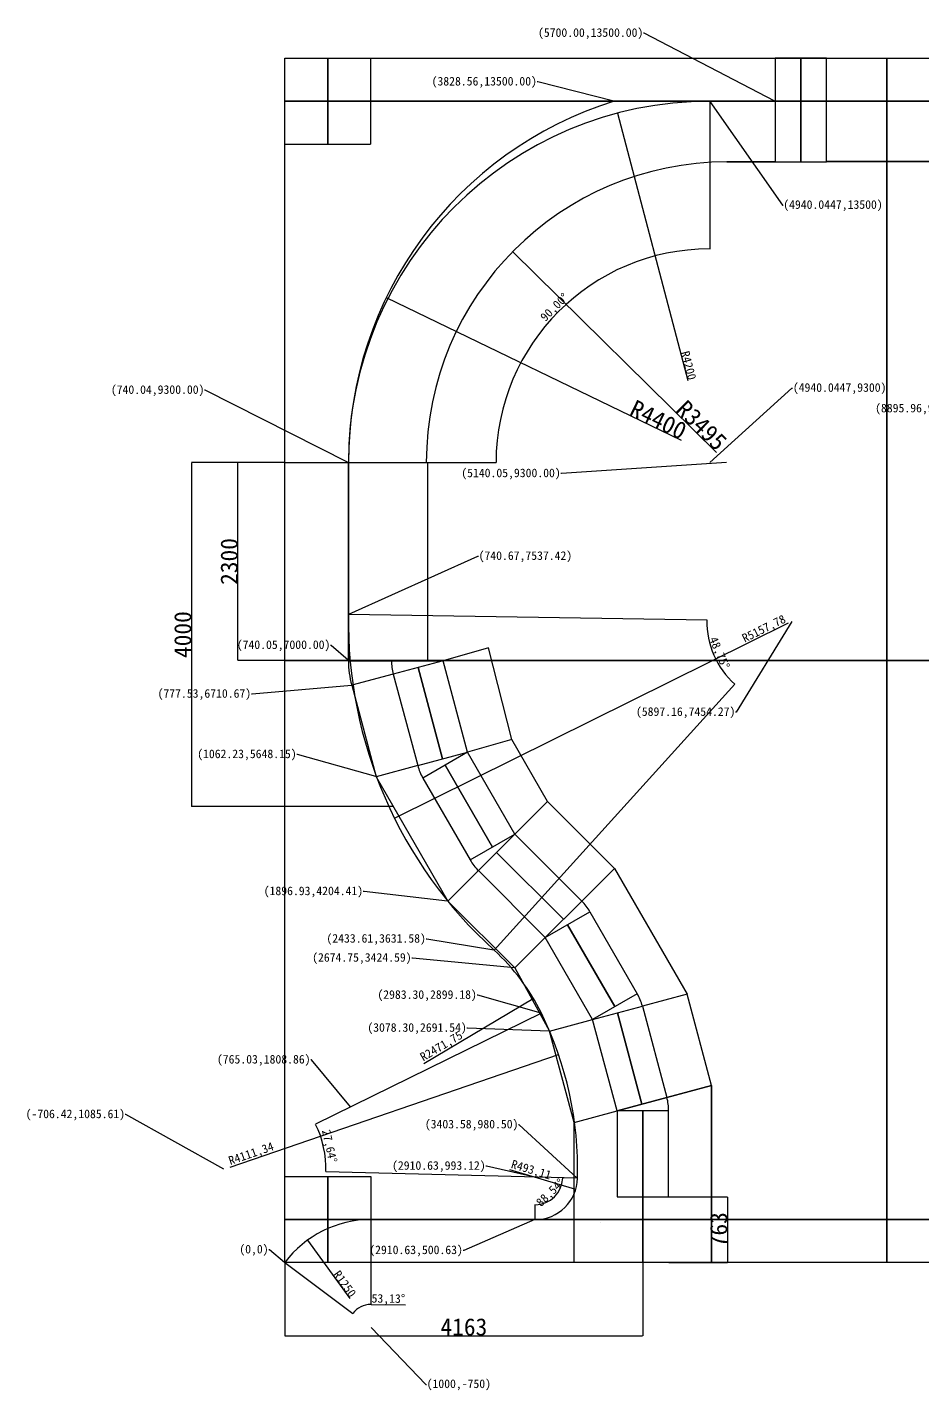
# Model space of a CAD drawing. Header units: millimetres. Extents: x -2994 to 17657, y -1490 to 14360.
# Drawn here: x -2994 to 7417, y -1490 to 14360 of the extents above; entities that cross this region are included whole.
import ezdxf
from ezdxf import colors
from ezdxf.entities.mleader import LeaderData, LeaderLine
from ezdxf.math import Vec2, Vec3

# ---------------------------------------------------------------- set-up
doc = ezdxf.new("R2010")
doc.units = ezdxf.units.MM
doc.linetypes.add('ACAD_ISO08W100', pattern=[36, 24, -3, 6, -3])
doc.styles.get("Standard").update_dxf_attribs({"font": ''})
doc.styles.get('Standard').set_extended_font_data('SimSun')
doc.dimstyles.new('ISO-25', dxfattribs={"dimtxt": 2.5, "dimasz": 2.5, "dimexe": 1.25, "dimexo": 0.625, "dimtad": 1, "dimtxsty": 'Standard', "dimcen": 2.5, "dimazin": 0, "dimtfac": 1, "dimtmove": 0, "dimatfit": 3, "dimfxl": 1, "dimarcsym": 0})

# ---------------------------------------------------------------- blocks, each defined once
blk = doc.blocks.new('*D1')
at = {"color": 0, "lineweight": -2, "transparency": 16777216}
for p, q in [((0, -1), (0, -851)), ((4163, -1), (4163, -851)), ((2, -850), (4160, -850))]:
    blk.add_line(p, q, dxfattribs=at)
at = {"color": 0, "transparency": 16777216}
for points in [[(2, -849), (2, -850), (0, -850)], [(4160, -849), (4160, -850), (4163, -850)]]:
    blk.add_solid(points, dxfattribs=at)
at = {"layer": 'Defpoints', "color": 0, "transparency": 16777216}
for p in [(0, 0), (4163, 0), (4163, -850)]:
    blk.add_point(p, dxfattribs=at)
at = {"color": 0, "transparency": 16777216, "insert": (2082, -749), "char_height": 2.5, "attachment_point": 5}
blk.add_mtext('{\\H80x;4163}', dxfattribs=at)
blk = doc.blocks.new('*D2')
at = {"color": 0, "lineweight": -2, "transparency": 16777216}
for p, q in [((-1, 9300), (-1086, 9300)), ((-1084, 9298), (-1084, 5303)), ((-1, 5300), (-1086, 5300))]:
    blk.add_line(p, q, dxfattribs=at)
at = {"color": 0, "transparency": 16777216}
for points in [[(-1085, 9298), (-1084, 9298), (-1084, 9300)], [(-1085, 5303), (-1084, 5303), (-1084, 5300)]]:
    blk.add_solid(points, dxfattribs=at)
at = {"layer": 'Defpoints', "color": 0, "transparency": 16777216}
for p in [(0, 9300), (-1084, 5300), (0, 5300)]:
    blk.add_point(p, dxfattribs=at)
at = {"color": 0, "transparency": 16777216, "insert": (-1185, 7300), "char_height": 2.5, "attachment_point": 5, "rotation": 90}
blk.add_mtext('{\\H80x;4000}', dxfattribs=at)
blk = doc.blocks.new('*D3')
at = {"color": 0, "lineweight": -2, "transparency": 16777216}
for p, q in [((-1, 9300), (-546, 9300)), ((-545, 7003), (-545, 9298)), ((-1, 7000), (-546, 7000))]:
    blk.add_line(p, q, dxfattribs=at)
at = {"color": 0, "transparency": 16777216}
for points in [[(-546, 9298), (-545, 9298), (-545, 9300)], [(-546, 7003), (-545, 7003), (-545, 7000)]]:
    blk.add_solid(points, dxfattribs=at)
at = {"layer": 'Defpoints', "color": 0, "transparency": 16777216}
for p in [(-545, 9300), (0, 9300), (0, 7000)]:
    blk.add_point(p, dxfattribs=at)
at = {"color": 0, "transparency": 16777216, "insert": (-646, 8150), "char_height": 2.5, "attachment_point": 5, "rotation": 90}
blk.add_mtext('{\\H80x;2300}', dxfattribs=at)
blk = doc.blocks.new('*D4')
at = {"color": 0, "lineweight": -2, "transparency": 16777216}
blk.add_line((5020, 9418), (2650, 11749), dxfattribs=at)
at = {"color": 0, "transparency": 16777216}
blk.add_solid([(2651, 11750), (2650, 11749), (2649, 11751)], dxfattribs=at)
at = {"layer": 'Defpoints', "color": 0, "transparency": 16777216}
for p in [(2649, 11751), (5140, 9300)]:
    blk.add_point(p, dxfattribs=at)
at = {"color": 0, "transparency": 16777216, "insert": (4845, 9732), "char_height": 2.5, "attachment_point": 5, "rotation": 315.4684}
blk.add_mtext('{\\H80x;R3495}', dxfattribs=at)
blk = doc.blocks.new('*D5')
at = {"color": 0, "lineweight": -2, "transparency": 16777216}
blk.add_line((4611, 9556), (1182, 11216), dxfattribs=at)
at = {"color": 0, "transparency": 16777216}
blk.add_solid([(1182, 11216), (1182, 11216), (1180, 11217)], dxfattribs=at)
at = {"layer": 'Defpoints', "color": 0, "transparency": 16777216}
for p in [(1180, 11217), (5140, 9300)]:
    blk.add_point(p, dxfattribs=at)
at = {"color": 0, "transparency": 16777216, "insert": (4343, 9798), "char_height": 2.5, "attachment_point": 5, "rotation": 334.1688}
blk.add_mtext('{\\H80x;R4400}', dxfattribs=at)
blk = doc.blocks.new('*D17')
at = {"color": 0, "lineweight": -2, "transparency": 16777216}
blk.add_line((2614, 1082), (3381, 852), dxfattribs=at)
at = {"color": 0, "transparency": 16777216}
blk.add_solid([(3381, 853), (3380, 852), (3383, 852)], dxfattribs=at)
at = {"layer": 'Defpoints', "color": 0, "transparency": 16777216}
for p in [(2911, 993), (3383, 852)]:
    blk.add_point(p, dxfattribs=at)
at = {"color": 0, "transparency": 16777216, "insert": (2862, 1069), "char_height": 2.5, "attachment_point": 5, "rotation": 343.3294}
blk.add_mtext('{\\H40x;R493,11}', dxfattribs=at)
blk = doc.blocks.new('*D18')
at = {"color": 0, "lineweight": -2, "transparency": 16777216}
blk.add_line((-635, 1110), (3181, 2417), dxfattribs=at)
at = {"color": 0, "transparency": 16777216}
blk.add_solid([(3180, 2418), (3181, 2417), (3183, 2418)], dxfattribs=at)
at = {"layer": 'Defpoints', "color": 0, "transparency": 16777216}
for p in [(3183, 2418), (-706, 1086)]:
    blk.add_point(p, dxfattribs=at)
at = {"color": 0, "transparency": 16777216, "insert": (-388, 1257), "char_height": 2.5, "attachment_point": 5, "rotation": 18.9116}
blk.add_mtext('{\\H40x;R4111,34}', dxfattribs=at)
blk = doc.blocks.new('*D21')
at = {"color": 0, "lineweight": -2, "transparency": 16777216}
blk.add_line((5852, 7432), (1278, 5166), dxfattribs=at)
at = {"color": 0, "transparency": 16777216}
blk.add_solid([(1277, 5166), (1278, 5166), (1275, 5165)], dxfattribs=at)
at = {"layer": 'Defpoints', "color": 0, "transparency": 16777216}
for p in [(5897, 7454), (1275, 5165)]:
    blk.add_point(p, dxfattribs=at)
at = {"color": 0, "transparency": 16777216, "insert": (5575, 7360), "char_height": 2.5, "attachment_point": 5, "rotation": 26.3525}
blk.add_mtext('{\\H40x;R5157,78}', dxfattribs=at)
blk = doc.blocks.new('*D22')
at = {"color": 0, "lineweight": -2, "transparency": 16777216}
for p, q in [((741, 7537), (4910, 7470)), ((2434, 3633), (5234, 6722))]:
    blk.add_line(p, q, dxfattribs=at)
blk.add_arc((5897, 7454), 989, 179.2211, 227.677, dxfattribs=at)
at = {"color": 0, "transparency": 16777216}
for points in [[(4908, 7468), (4909, 7468), (4908, 7470)], [(5232, 6723), (5231, 6723), (5233, 6722)]]:
    blk.add_solid(points, dxfattribs=at)
at = {"layer": 'Defpoints', "color": 0, "transparency": 16777216}
for p in [(740, 7537), (5897, 7454), (4944, 7193), (2434, 3632)]:
    blk.add_point(p, dxfattribs=at)
at = {"color": 0, "transparency": 16777216, "insert": (5044, 7084), "char_height": 2.5, "attachment_point": 5, "rotation": 293.4491}
blk.add_mtext('{\\H40x;48,75°}', dxfattribs=at)
blk = doc.blocks.new('*D24')
at = {"color": 0, "lineweight": -2, "transparency": 16777216}
blk.add_line((1615, 2314), (2887, 3071), dxfattribs=at)
at = {"color": 0, "transparency": 16777216}
blk.add_solid([(2887, 3071), (2888, 3070), (2890, 3072)], dxfattribs=at)
at = {"layer": 'Defpoints', "color": 0, "transparency": 16777216}
for p in [(2890, 3072), (765, 1809)]:
    blk.add_point(p, dxfattribs=at)
at = {"color": 0, "transparency": 16777216, "insert": (1825, 2508), "char_height": 2.5, "attachment_point": 5, "rotation": 30.7339}
blk.add_mtext('{\\H40x;R2471,75}', dxfattribs=at)
blk = doc.blocks.new('*D25')
at = {"color": 0, "lineweight": -2, "transparency": 16777216}
blk.add_line((4690, 10249), (3871, 13359), dxfattribs=at)
at = {"color": 0, "transparency": 16777216}
blk.add_solid([(3872, 13359), (3871, 13359), (3870, 13362)], dxfattribs=at)
at = {"layer": 'Defpoints', "color": 0, "transparency": 16777216}
for p in [(3870, 13362), (4940, 9300)]:
    blk.add_point(p, dxfattribs=at)
at = {"color": 0, "transparency": 16777216, "insert": (4695, 10429), "char_height": 2.5, "attachment_point": 5, "rotation": 284.7536}
blk.add_mtext('{\\H40x;R4200}', dxfattribs=at)
blk = doc.blocks.new('*D26')
at = {"color": 0, "lineweight": -2, "transparency": 16777216}
for p, q in [((4940, 13499), (4940, 11782)), ((741, 9300), (2458, 9300))]:
    blk.add_line(p, q, dxfattribs=at)
blk.add_arc((4940, 9300), 2484, 90.0577, 179.9423, dxfattribs=at)
at = {"color": 0, "transparency": 16777216}
for points in [[(4938, 11784), (4938, 11783), (4940, 11784)], [(2457, 9302), (2456, 9302), (2456, 9300)]]:
    blk.add_solid(points, dxfattribs=at)
at = {"layer": 'Defpoints', "color": 0, "transparency": 16777216}
for p in [(4940, 13500), (3698, 11451), (740, 9300), (4940, 9300)]:
    blk.add_point(p, dxfattribs=at)
at = {"color": 0, "transparency": 16777216, "insert": (3142, 11098), "char_height": 2.5, "attachment_point": 5, "rotation": 45}
blk.add_mtext('{\\H40x;90,00°}', dxfattribs=at)
blk = doc.blocks.new('*D28')
at = {"color": 0, "lineweight": -2, "transparency": 16777216}
for p, q in [((3403, 981), (3229, 985)), ((2911, 501), (2911, 674))]:
    blk.add_line(p, q, dxfattribs=at)
blk.add_arc((2911, 993), 320, 270.4475, 358.0876, dxfattribs=at)
at = {"color": 0, "transparency": 16777216}
for points in [[(3230, 982), (3231, 982), (3231, 985)], [(2913, 673), (2913, 673), (2911, 673)]]:
    blk.add_solid(points, dxfattribs=at)
at = {"layer": 'Defpoints', "color": 0, "transparency": 16777216}
for p in [(2911, 993), (3404, 981), (3068, 715), (2911, 500)]:
    blk.add_point(p, dxfattribs=at)
at = {"color": 0, "transparency": 16777216, "insert": (3093, 806), "char_height": 2.5, "attachment_point": 5, "rotation": 44.2675}
blk.add_mtext('{\\H40x;88,54°}', dxfattribs=at)
blk = doc.blocks.new('*D29')
at = {"color": 0, "lineweight": -2, "transparency": 16777216}
for p, q in [((1000, 499), (1000, -488)), ((0, 0), (791, -593)), ((1003, -487), (1405, -491))]:
    blk.add_line(p, q, dxfattribs=at)
for start, end in [(90.5447, 142.5852), (89.4551, 89.9999)]:
    blk.add_arc((1000, -750), 263, start, end, dxfattribs=at)
at = {"color": 0, "transparency": 16777216}
for points in [[(792, -591), (791, -590), (790, -592)], [(998, -487), (998, -488), (1000, -487)]]:
    blk.add_solid(points, dxfattribs=at)
at = {"layer": 'Defpoints', "color": 0, "transparency": 16777216}
for p in [(1000, 500), (0, 0), (848, -536), (1000, -750)]:
    blk.add_point(p, dxfattribs=at)
at = {"color": 0, "transparency": 16777216, "insert": (1204, -430), "char_height": 2.5, "attachment_point": 5, "rotation": 359.4551}
blk.add_mtext('{\\H40x;53,13°}', dxfattribs=at)
blk = doc.blocks.new('*D30')
at = {"color": 0, "lineweight": -2, "transparency": 16777216}
blk.add_line((758, -417), (268, 260), dxfattribs=at)
at = {"color": 0, "transparency": 16777216}
blk.add_solid([(268, 260), (267, 260), (266, 262)], dxfattribs=at)
at = {"layer": 'Defpoints', "color": 0, "transparency": 16777216}
for p in [(266, 262), (1000, -750)]:
    blk.add_point(p, dxfattribs=at)
at = {"color": 0, "transparency": 16777216, "insert": (697, -247), "char_height": 2.5, "attachment_point": 5, "rotation": 305.9536}
blk.add_mtext('{\\H40x;R1250}', dxfattribs=at)
blk = doc.blocks.new('*D32')
at = {"color": 0, "lineweight": -2, "transparency": 16777216}
for p, q in [((2983, 2899), (356, 1608)), ((3403, 981), (477, 1055))]:
    blk.add_line(p, q, dxfattribs=at)
blk.add_arc((-706, 1086), 1185, 358.6559, 26.0542, dxfattribs=at)
at = {"color": 0, "transparency": 16777216}
for points in [[(358, 1606), (359, 1606), (357, 1608)], [(479, 1058), (478, 1058), (478, 1055)]]:
    blk.add_solid(points, dxfattribs=at)
at = {"layer": 'Defpoints', "color": 0, "transparency": 16777216}
for p in [(2983, 2899), (468, 1245), (-706, 1086), (3404, 981)]:
    blk.add_point(p, dxfattribs=at)
at = {"color": 0, "transparency": 16777216, "insert": (509, 1352), "char_height": 2.5, "attachment_point": 5, "rotation": 282.355}
blk.add_mtext('{\\H40x;27,64°}', dxfattribs=at)
blk = doc.blocks.new('*D33')
at = {"color": 0, "lineweight": -2, "transparency": 16777216}
for p, q in [((4464, 763), (5148, 763)), ((5147, 760), (5147, 2)), ((4464, 0), (5148, 0))]:
    blk.add_line(p, q, dxfattribs=at)
at = {"color": 0, "transparency": 16777216}
for points in [[(5146, 760), (5147, 760), (5147, 763)], [(5146, 2), (5147, 2), (5147, 0)]]:
    blk.add_solid(points, dxfattribs=at)
at = {"layer": 'Defpoints', "color": 0, "transparency": 16777216}
for p in [(4463, 763), (4463, 0), (5147, 0)]:
    blk.add_point(p, dxfattribs=at)
at = {"color": 0, "transparency": 16777216, "insert": (5046, 382), "char_height": 2.5, "attachment_point": 5, "rotation": 90}
blk.add_mtext('{\\H80x;763}', dxfattribs=at)

msp = doc.modelspace()

# ---------------------------------------------------------------- linework, layer by layer
at = {"color": 6}
for p, q in [((0, 0), (0, 14000)), ((0, 14000), (14000, 14000)), ((7000, 0), (7000, 14000)), ((7000, 14000), (7000, 14000)), ((7000, 14000), (7000, 0)), ((7000, 14000), (7000, 0)), ((7000, 0), (7000, 14000)), ((7000, 14000), (7000, 14000)), ((7000, 14000), (7000, 0)), ((7000, 14000), (7000, 0)), ((0, 7000), (14000, 7000)), ((14000, 7000), (0, 7000)), ((4163, 763), (4163, 0)), ((14000, 0), (0, 0)), ((4163, 0), (4163, 0))]:
    msp.add_line(p, q, dxfattribs=at)
at = {"linetype": 'ACAD_ISO08W100'}
for p, q in [((500, 14000), (500, 13000)), ((500, 13000), (500, 14000)), ((6000, 14000), (6000, 12800)), ((6000, 12800), (6000, 14000)), ((0, 13500), (14000, 13500)), ((14000, 13500), (0, 13500)), ((500, 13000), (500, 13000)), ((500, 13000), (500, 13000)), ((6000, 12800), (6000, 12800))]:
    msp.add_line(p, q, dxfattribs=at)
at = {"color": 1, "linetype": 'ACAD_ISO08W100'}
for p, q in [((1000, 13000), (1000, 14000)), ((0, 13000), (1000, 13000))]:
    msp.add_line(p, q, dxfattribs=at)
at = {"color": 6, "linetype": 'ACAD_ISO08W100'}
msp.add_line((1000, 14000), (1000, 14000), dxfattribs=at)
for p, q in [((5700, 14000), (5700, 12795)), ((6300, 14000), (5700, 14000)), ((6300, 12795), (6300, 14000)), ((6300, 14000), (6300, 14000)), ((7000, 13500), (6789.35, 13500)), ((7000, 13500), (7210.65, 13500)), ((5700, 12795), (5140.045, 12795)), ((5140.045, 12795), (5700, 12795)), ((5700, 12795), (6300, 12795)), ((6300, 12800), (7000, 12800)), ((7000, 12800), (6300, 12800)), ((7000, 12800), (7000, 12800)), ((7700, 12800), (7000, 12800)), ((7000, 12800), (7000, 12800)), ((7000, 12800), (7700, 12800)), ((0, 9300), (1660, 9300)), ((0, 5300), (0, 9300)), ((740.045, 6995.374), (740.045, 9300)), ((740.045, 9300), (740.045, 9300)), ((1660, 9300), (1660, 6995.374)), ((2368.075, 7147.121), (1840.045, 6995.374)), ((2639.237, 6081.067), (2368.075, 7147.121)), ((0, 7000), (500, 7000)), ((500, 7000), (740.045, 6995.374)), ((740.045, 6995.374), (500, 7000)), ((740.045, 6995.374), (1240.045, 6995.374)), ((1240.045, 6995.374), (740.045, 6995.374)), ((740.045, 6995.374), (740.045, 6995.374)), ((1240.045, 6995.374), (1840.045, 6995.374)), ((1240.045, 6995.374), (1240.045, 6995.374)), ((1840.045, 6995.374), (1840.045, 6995.374)), ((1840.045, 6995.374), (1840.045, 6995.374)), ((1840.045, 6995.374), (1840.045, 6995.374)), ((1260.489, 6840.083), (777.526, 6710.673)), ((1834.968, 5855.21), (1550.267, 6917.729)), ((1550.267, 6917.729), (1550.267, 6917.729)), ((1550.267, 6917.729), (1834.968, 5855.21)), ((2639.237, 6081.067), (2124.746, 5932.856)), ((3055.169, 5360.651), (2639.237, 6081.067)), ((2124.746, 5932.856), (2124.746, 5932.856)), ((2124.746, 5932.856), (2124.746, 5932.856)), ((1545.19, 5777.564), (1062.227, 5648.155)), ((1545.19, 5777.564), (1545.19, 5777.564)), ((2414.938, 4830.228), (1864.938, 5782.856)), ((1864.938, 5782.856), (1864.938, 5782.856)), ((1864.938, 5782.856), (2414.938, 4830.228)), ((1062.227, 5648.155), (1062.227, 5648.155)), ((1263.235, 5300), (0, 5300)), ((0, 5300), (0, 5300)), ((3055.169, 5360.651), (2674.746, 4980.228)), ((3832.987, 4582.834), (3055.169, 5360.651)), ((2674.746, 4980.228), (2674.746, 4980.228)), ((2674.746, 4980.228), (2674.746, 4980.228)), ((2674.746, 4980.228), (2674.746, 4980.228)), ((2462.614, 4768.096), (3240.431, 3990.278)), ((3240.431, 3990.278), (2462.614, 4768.096)), ((2250.482, 4555.964), (1896.928, 4202.41)), ((3452.563, 4202.41), (3832.987, 4582.834)), ((3832.987, 4582.834), (4678.299, 3120.263)), ((3240.431, 3990.278), (3240.431, 3990.278)), ((3838.107, 2975.518), (3288.107, 3928.146)), ((3288.107, 3928.146), (3288.107, 3928.146)), ((3288.107, 3928.146), (3838.107, 2975.518)), ((3028.299, 3778.146), (2674.746, 3424.593)), ((3028.299, 3778.146), (3028.299, 3778.146)), ((3028.299, 3778.146), (3028.299, 3778.146)), ((2674.746, 3424.593), (2674.746, 3424.593)), ((4678.299, 3120.263), (4157.855, 2980.81)), ((4963, 2057.744), (4678.299, 3120.263)), ((4678.299, 3120.263), (4678.299, 3120.263)), ((4152.778, 1840.646), (3868.077, 2903.164)), ((3868.077, 2903.164), (3868.077, 2903.164)), ((3868.077, 2903.164), (4152.778, 1840.646)), ((3078.299, 2691.544), (3578.299, 2825.518)), ((3578.299, 2825.518), (3578.299, 2825.518)), ((3578.299, 2825.518), (3578.299, 2825.518)), ((3863, 1763), (4442.555, 1918.291)), ((4442.555, 1918.291), (4963, 2057.744)), ((4963, 2057.744), (4442.555, 1918.291)), ((4442.555, 1918.291), (4442.555, 1918.291)), ((4442.555, 1918.291), (4442.555, 1918.291)), ((4963, 0), (4963, 2057.744)), ((4963, 2057.744), (4963, 2057.744)), ((4963, 2057.744), (4963, 0)), ((4963, 2057.744), (4963, 2057.744)), ((3363, 1629.025), (3863, 1763)), ((4163, 763), (4163, 1763)), ((4163, 1763), (4163, 1763)), ((4163, 1763), (4163, 763)), ((4463, 1763), (4463, 1763)), ((3363, 0), (3363, 1629.025)), ((500, 0), (500, 1000)), ((500, 1000), (500, 1000)), ((500, 1000), (500, 0)), ((4163, 0), (4163, 763)), ((0, 500), (14000, 500))]:
    msp.add_line(p, q)
at = {"color": 2}
for p, q in [((3828.557, 13500), (5700, 13500)), ((5700, 13500), (3828.557, 13500)), ((5700, 13500), (5700, 13500)), ((740.045, 9300), (740.045, 6995.374)), ((777.526, 6710.673), (1062.227, 5648.155)), ((1062.227, 5648.155), (1896.928, 4202.41)), ((1896.928, 4202.41), (2674.746, 3424.593)), ((2674.746, 3424.593), (3078.299, 2691.544)), ((3363, 1629.025), (3078.299, 2691.544)), ((2233.975, 500), (1000, 500)), ((1000, 500), (1000, 500)), ((1000, 500), (2233.975, 500))]:
    msp.add_line(p, q, dxfattribs=at)
at = {"color": 3}
for p, q in [((1840.045, 6995.374), (1260.489, 6840.083)), ((2124.746, 5932.856), (1840.045, 6995.374)), ((1260.489, 6840.083), (1545.19, 5777.564)), ((1545.19, 5777.564), (2124.746, 5932.856)), ((2674.746, 4980.228), (2250.482, 4555.964)), ((3452.563, 4202.41), (2674.746, 4980.228)), ((2250.482, 4555.964), (3028.299, 3778.146)), ((3028.299, 3778.146), (3452.563, 4202.41)), ((3578.299, 2825.518), (4157.855, 2980.81)), ((4157.855, 2980.81), (4442.555, 1918.291)), ((3863, 1763), (3578.299, 2825.518)), ((4442.555, 1918.291), (3863, 1763))]:
    msp.add_line(p, q, dxfattribs=at)
at = {"color": 20}
for p, q in [((2124.746, 5932.856), (1605.13, 5632.856)), ((2674.746, 4980.228), (2124.746, 5932.856)), ((1605.13, 5632.856), (2155.13, 4680.228)), ((2155.13, 4680.228), (2674.746, 4980.228)), ((3028.299, 3778.146), (3547.914, 4078.146)), ((3547.914, 4078.146), (4097.914, 3125.518)), ((3578.299, 2825.518), (3028.299, 3778.146)), ((4097.914, 3125.518), (3578.299, 2825.518))]:
    msp.add_line(p, q, dxfattribs=at)
at = {"color": 1}
for p, q in [((3578.299, 2825.518), (3578.299, 2825.518)), ((3863, 1763), (3863, 763)), ((4463, 1763), (3863, 1763)), ((3863, 1763), (3863, 1763)), ((4463, 763), (4463, 1763)), ((3363, 1629.025), (3363, 1629.025)), ((0, 0), (0, 1000)), ((0, 1000), (1000, 1000)), ((1000, 1000), (1000, 0)), ((3863, 763), (4463, 763)), ((3863, 763), (3863, 763)), ((14000, 500), (0, 500)), ((0, 500), (0, 500)), ((3672.955, 467.626), (3672.955, 467.626)), ((0, 0), (0, 0)), ((1000, 0), (0, 0)), ((0, 0), (0, 0))]:
    msp.add_line(p, q, dxfattribs=at)
at = {"color": 2}
for centre, radius, start, end in [((5140.045, 9300), 4400, 107.3414428, 180), ((1840.045, 6995.374), 1100, 180, 195)]:
    msp.add_arc(centre, radius, start, end, dxfattribs=at)
at = {"color": 4}
for centre, radius, start, end in [((4940.045, 9300), 4200, 90, 180), ((5897.158, 7454.275), 5157.783, 179.0762181, 227.8218971), ((765.03, 1808.858), 2471.751, 26.1750497, 47.5280452), ((-706.419, 1085.611), 4111.34, 358.5350478, 26.1750497), ((2910.629, 993.109), 493.109, 270, 358.5350478), ((1000.002, -750.003), 1250.003, 89.9999244, 143.1300267)]:
    msp.add_arc(centre, radius, start, end, dxfattribs=at)
for centre, radius, start, end in [((5140.045, 9300), 3495, 90, 180), ((1840.045, 6995.374), 600, 180, 195), ((2124.746, 5932.856), 600, 195, 210), ((2674.746, 4980.228), 600, 210, 225), ((3028.299, 3778.146), 600, 30, 45), ((3578.299, 2825.518), 600, 15, 30), ((3863, 1763), 600, 0, 15)]:
    msp.add_arc(centre, radius, start, end)

# ---------------------------------------------------------------- dimensions: what is measured, and where the dimension line sits
for base, center, p1, p2, picture, middle in [((3698.192, 11450.952), (4940.045, 9300), (4940.045, 13500), (740.045, 9300), '*D26', (3142.077, 11097.967)), ((4943.501, 7192.941), (5897.158, 7454.275), (740.045, 7537.43), (2434.029, 3632.041), '*D22', (5044.136, 7084.272)), ((467.909, 1245.396), (-706.419, 1085.611), (3403.577, 980.503), (2983.305, 2899.185), '*D32', (508.92, 1351.821)), ((3068.317, 714.529), (2910.629, 993.109), (2910.629, 500), (3403.577, 980.503), '*D28', (3092.885, 806.133)), ((847.619, -535.739), (1000.002, -750.003), (1000.003, 500), (0, 0), '*D29', (1204.238, -430.001))]:
    dim = msp.add_angular_dim_3p(base=base, center=center, p1=p1, p2=p2, text='{\\H40x;<>}', dimstyle='ISO-25', dxfattribs=at)
    dim.commit()
    dim.dimension.update_dxf_attribs({"geometry": picture, "text_midpoint": middle})
for center, mpoint, picture, middle in [((4940.045, 9300), (3870.462, 13361.526), '*D25', (4645.994, 10416.6)), ((5897.158, 7454.275), (1275.372, 5164.771), '*D21', (5601.099, 7307.616)), ((765.03, 1808.858), (2889.624, 3072.051), '*D24', (1855.607, 2457.269)), ((-706.419, 1085.611), (3182.989, 2418.133), '*D18', (-368.399, 1201.418)), ((2910.629, 993.109), (3383.012, 851.652), '*D17', (2845.388, 1012.646)), ((1000.002, -750.003), (266.087, 261.865), '*D30', (656.406, -276.278))]:
    dim = msp.add_radius_dim(center=center, mpoint=mpoint, text='{\\H40x;<>}', dimstyle='ISO-25', dxfattribs=at)
    dim.commit()
    dim.dimension.update_dxf_attribs({"geometry": picture, "text_midpoint": middle, "dimtype": 164})
at = {"color": 2}
for mpoint, picture, middle in [((2648.584, 11751.051), '*D4', (4774.014, 9660.094)), ((1179.684, 11217.17), '*D5', (4299.093, 9707.096))]:
    dim = msp.add_radius_dim(center=(5140.045, 9300), mpoint=mpoint, text='{\\H80x;<>}', dimstyle='ISO-25', dxfattribs=at)
    dim.commit()
    dim.dimension.update_dxf_attribs({"geometry": picture, "text_midpoint": middle, "dimtype": 164})
at = {"color": 1}
for base, p1, p2, picture, middle in [((-1084.346, 5300), (0, 9300), (0, 5300), '*D2', (-1184.971, 7300)), ((-545.151, 9300), (0, 7000), (0, 9300), '*D3', (-645.776, 8150))]:
    dim = msp.add_linear_dim(base=base, p1=p1, p2=p2, angle=90, text='{\\H80x;<>}', dimstyle='ISO-25', dxfattribs=at)
    dim.commit()
    dim.dimension.update_dxf_attribs({"geometry": picture, "text_midpoint": middle})
at = {"color": 4}
dim = msp.add_linear_dim(base=(5146.58, 0), p1=(4463, 763), p2=(4463, 0), angle=90, text='{\\H80x;<>}', dimstyle='ISO-25', dxfattribs=at)
dim.commit()
dim.dimension.update_dxf_attribs({"geometry": '*D33', "text_midpoint": (5045.955, 381.5)})
at = {"color": 1}
dim = msp.add_linear_dim(base=(4163, -849.585), p1=(0, 0), p2=(4163, 0), text='{\\H80x;<>}', dimstyle='ISO-25', dxfattribs=at)
dim.commit()
dim.dimension.update_dxf_attribs({"geometry": '*D1', "text_midpoint": (2081.5, -748.96)})

# ---------------------------------------------------------------- leaders
at = {"color": 2}
ml = msp.add_multileader_mtext('Standard', dxfattribs=at)
ml.set_content('(5700.00,13500.00)', color=2)
ml.set_leader_properties()
ml.build(insert=Vec2(0, 0))
ctx = ml.context
ctx.base_point, ctx.char_height, ctx.plane_origin = Vec3(2941.187, 14290.533), 100, Vec3(5700, 13500)
ctx.text_align_type = 2
notes = []
notes.append((ctx, [(0, (1, 1, 0), (4178.327, 14290.533), (-1, 0), 8, [(0, [(5700, 13500)], 0, [])])]))
ctx.mtext.insert, ctx.mtext.alignment, ctx.mtext.flow_direction = Vec3(4168.327, 14348.913), 3, 5
ml = msp.add_multileader_mtext('Standard', dxfattribs=at)
ml.set_content('(3828.56,13500.00)', color=2)
ml.set_leader_properties()
ml.build(insert=Vec2(0, 0))
ctx = ml.context
ctx.base_point, ctx.char_height, ctx.plane_origin = Vec3(1704.088, 13724.897), 100, Vec3(3828.557, 13500)
ctx.text_align_type = 2
notes.append((ctx, [(0, (1, 1, 0), (2941.227, 13724.897), (-1, 0), 8, [(0, [(3828.557, 13500)], 0, [])])]))
ctx.mtext.insert, ctx.mtext.alignment, ctx.mtext.flow_direction = Vec3(2931.227, 13783.277), 3, 5
at = {"color": 4}
ml = msp.add_multileader_mtext('Standard', dxfattribs=at)
ml.set_content('(4940.0447,13500)', color=4)
ml.set_leader_properties()
ml.build(insert=Vec2(0, 0))
ctx = ml.context
ctx.base_point, ctx.char_height, ctx.plane_origin = Vec3(5793.312, 12291.122), 100, Vec3(4940.045, 13500)
notes.append((ctx, [(0, (1, 1, 0), (5785.312, 12291.122), (1, 0), 8, [(0, [(4940.045, 13500)], 0, [])])]))
ctx.mtext.insert, ctx.mtext.flow_direction = Vec3(5795.312, 12349.501), 5
at = {"color": 2}
ml = msp.add_multileader_mtext('Standard', dxfattribs=at)
ml.set_content('(740.04,9300.00)', color=2)
ml.set_leader_properties()
ml.build(insert=Vec2(0, 0))
ctx = ml.context
ctx.base_point, ctx.char_height, ctx.plane_origin = Vec3(-2018.4, 10140.165), 100, Vec3(740.045, 9300)
ctx.text_align_type = 2
notes.append((ctx, [(0, (1, 1, 0), (-924.277, 10140.165), (-1, 0), 8, [(0, [(740.045, 9300)], 0, [])])]))
ctx.mtext.insert, ctx.mtext.alignment, ctx.mtext.flow_direction = Vec3(-934.277, 10198.545), 3, 5
at = {"color": 4}
ml = msp.add_multileader_mtext('Standard', dxfattribs=at)
ml.set_content('(4940.0447,9300)', color=4)
ml.set_leader_properties()
ml.build(insert=Vec2(0, 0))
ctx = ml.context
ctx.base_point, ctx.char_height, ctx.plane_origin = Vec3(5904.743, 10164.298), 100, Vec3(4940.045, 9300)
notes.append((ctx, [(0, (1, 1, 0), (5896.743, 10164.298), (1, 0), 8, [(0, [(4940.045, 9300)], 0, [])])]))
ctx.mtext.insert, ctx.mtext.flow_direction = Vec3(5906.743, 10222.678), 5
at = {"color": 2}
ml = msp.add_multileader_mtext('Standard', dxfattribs=at)
ml.set_content('(8895.96,9300.00)', color=2)
ml.set_leader_properties()
ml.build(insert=Vec2(0, 0))
ctx = ml.context
ctx.base_point, ctx.char_height, ctx.plane_origin = Vec3(6864.322, 9925.623), 100, Vec3(8859.955, 9300)
ctx.text_align_type = 2
notes.append((ctx, [(0, (1, 1, 0), (8029.953, 9925.623), (-1, 0), 8, [(0, [(8859.955, 9300)], 0, [])])]))
ctx.mtext.insert, ctx.mtext.alignment, ctx.mtext.flow_direction = Vec3(8019.953, 9984.003), 3, 5
ml = msp.add_multileader_mtext('Standard', dxfattribs=at)
ml.set_content('(5140.05,9300.00)', color=2)
ml.set_leader_properties()
ml.build(insert=Vec2(0, 0))
ctx = ml.context
ctx.base_point, ctx.char_height, ctx.plane_origin = Vec3(2052.54, 9171.597), 100, Vec3(5140.045, 9300)
ctx.text_align_type = 2
notes.append((ctx, [(0, (1, 1, 0), (3218.171, 9171.597), (-1, 0), 8, [(0, [(5140.045, 9300)], 0, [])])]))
ctx.mtext.insert, ctx.mtext.alignment, ctx.mtext.flow_direction = Vec3(3208.171, 9229.977), 3, 5
at = {"color": 4}
ml = msp.add_multileader_mtext('Standard', dxfattribs=at)
ml.set_content('(740.67,7537.42)', color=4)
ml.set_leader_properties()
ml.build(insert=Vec2(0, 0))
ctx = ml.context
ctx.base_point, ctx.char_height, ctx.plane_origin = Vec3(2251.03, 8210.154), 100, Vec3(740.67, 7537.42)
notes.append((ctx, [(0, (1, 1, 0), (2243.03, 8210.154), (1, 0), 8, [(0, [(740.67, 7537.42)], 0, [])])]))
ctx.mtext.insert, ctx.mtext.flow_direction = Vec3(2253.03, 8268.534), 5
ml = msp.add_multileader_mtext('Standard', dxfattribs=at)
ml.set_content('(5897.16,7454.27)', color=4)
ml.set_leader_properties()
ml.build(insert=Vec2(0, 0))
ctx = ml.context
ctx.base_point, ctx.char_height, ctx.plane_origin = Vec3(4083.443, 6397.027), 100, Vec3(5897.158, 7454.275)
ctx.text_align_type = 2
notes.append((ctx, [(0, (1, 1, 0), (5249.074, 6397.027), (-1, 0), 8, [(0, [(5897.158, 7454.275)], 0, [])])]))
ctx.mtext.insert, ctx.mtext.alignment, ctx.mtext.flow_direction = Vec3(5239.074, 6455.407), 3, 5
at = {"color": 2}
ml = msp.add_multileader_mtext('Standard', dxfattribs=at)
ml.set_content('(740.05,7000.00)', color=2)
ml.set_leader_properties()
ml.build(insert=Vec2(0, 0))
ctx = ml.context
ctx.base_point, ctx.char_height, ctx.plane_origin = Vec3(-554.147, 7174.846), 100, Vec3(740.045, 7000)
ctx.text_align_type = 2
notes.append((ctx, [(0, (1, 1, 0), (539.976, 7174.846), (-1, 0), 8, [(0, [(740.045, 7000)], 0, [])])]))
ctx.mtext.insert, ctx.mtext.alignment, ctx.mtext.flow_direction = Vec3(529.976, 7233.226), 3, 5
ml = msp.add_multileader_mtext('Standard', dxfattribs=at)
ml.set_content('(777.53,6710.67)', color=2)
ml.set_leader_properties()
ml.build(insert=Vec2(0, 0))
ctx = ml.context
ctx.base_point, ctx.char_height, ctx.plane_origin = Vec3(-1475.33, 6608.016), 100, Vec3(777.526, 6710.673)
ctx.text_align_type = 2
notes.append((ctx, [(0, (1, 1, 0), (-381.207, 6608.016), (-1, 0), 8, [(0, [(777.526, 6710.673)], 0, [])])]))
ctx.mtext.insert, ctx.mtext.alignment, ctx.mtext.flow_direction = Vec3(-391.207, 6666.396), 3, 5
ml = msp.add_multileader_mtext('Standard', dxfattribs=at)
ml.set_content('(1062.23,5648.15)', color=2)
ml.set_leader_properties()
ml.build(insert=Vec2(0, 0))
ctx = ml.context
ctx.base_point, ctx.char_height, ctx.plane_origin = Vec3(-1018.002, 5905.585), 100, Vec3(1062.227, 5648.155)
ctx.text_align_type = 2
notes.append((ctx, [(0, (1, 1, 0), (147.629, 5905.585), (-1, 0), 8, [(0, [(1062.227, 5648.155)], 0, [])])]))
ctx.mtext.insert, ctx.mtext.alignment, ctx.mtext.flow_direction = Vec3(137.629, 5963.965), 3, 5
ml = msp.add_multileader_mtext('Standard', dxfattribs=at)
ml.set_content('(1896.93,4204.41)', color=2)
ml.set_leader_properties()
ml.build(insert=Vec2(0, 0))
ctx = ml.context
ctx.base_point, ctx.char_height, ctx.plane_origin = Vec3(-244.818, 4312.755), 100, Vec3(1896.928, 4202.41)
ctx.text_align_type = 2
notes.append((ctx, [(0, (1, 1, 0), (920.814, 4312.755), (-1, 0), 8, [(0, [(1896.928, 4202.41)], 0, [])])]))
ctx.mtext.insert, ctx.mtext.alignment, ctx.mtext.flow_direction = Vec3(910.814, 4371.135), 3, 5
at = {"color": 4}
ml = msp.add_multileader_mtext('Standard', dxfattribs=at)
ml.set_content('(2433.61,3631.58)', color=4)
ml.set_leader_properties()
ml.build(insert=Vec2(0, 0))
ctx = ml.context
ctx.base_point, ctx.char_height, ctx.plane_origin = Vec3(484.629, 3760.846), 100, Vec3(2433.607, 3631.58)
ctx.text_align_type = 2
notes.append((ctx, [(0, (1, 1, 0), (1650.261, 3760.846), (-1, 0), 8, [(0, [(2433.607, 3631.58)], 0, [])])]))
ctx.mtext.insert, ctx.mtext.alignment, ctx.mtext.flow_direction = Vec3(1640.261, 3819.226), 3, 5
at = {"color": 2}
ml = msp.add_multileader_mtext('Standard', dxfattribs=at)
ml.set_content('(2674.75,3424.59)', color=2)
ml.set_leader_properties()
ml.build(insert=Vec2(0, 0))
ctx = ml.context
ctx.base_point, ctx.char_height, ctx.plane_origin = Vec3(318.68, 3539.355), 100, Vec3(2674.746, 3424.593)
ctx.text_align_type = 2
notes.append((ctx, [(0, (1, 1, 0), (1484.311, 3539.355), (-1, 0), 8, [(0, [(2674.746, 3424.593)], 0, [])])]))
ctx.mtext.insert, ctx.mtext.alignment, ctx.mtext.flow_direction = Vec3(1474.311, 3597.735), 3, 5
at = {"color": 4}
ml = msp.add_multileader_mtext('Standard', dxfattribs=at)
ml.set_content('(2983.30,2899.18)', color=4)
ml.set_leader_properties()
ml.build(insert=Vec2(0, 0))
ctx = ml.context
ctx.base_point, ctx.char_height, ctx.plane_origin = Vec3(1077.094, 3107.67), 100, Vec3(2983.305, 2899.185)
ctx.text_align_type = 2
notes.append((ctx, [(0, (1, 1, 0), (2242.725, 3107.67), (-1, 0), 8, [(0, [(2983.305, 2899.185)], 0, [])])]))
ctx.mtext.insert, ctx.mtext.alignment, ctx.mtext.flow_direction = Vec3(2232.725, 3166.05), 3, 5
at = {"color": 2}
ml = msp.add_multileader_mtext('Standard', dxfattribs=at)
ml.set_content('(3078.30,2691.54)', color=2)
ml.set_leader_properties()
ml.build(insert=Vec2(0, 0))
ctx = ml.context
ctx.base_point, ctx.char_height, ctx.plane_origin = Vec3(960.338, 2724.776), 100, Vec3(3078.299, 2691.544)
ctx.text_align_type = 2
notes.append((ctx, [(0, (1, 1, 0), (2125.969, 2724.776), (-1, 0), 8, [(0, [(3078.299, 2691.544)], 0, [])])]))
ctx.mtext.insert, ctx.mtext.alignment, ctx.mtext.flow_direction = Vec3(2115.969, 2783.155), 3, 5
at = {"color": 4}
ml = msp.add_multileader_mtext('Standard', dxfattribs=at)
ml.set_content('(765.03,1808.86)', color=4)
ml.set_leader_properties()
ml.build(insert=Vec2(0, 0))
ctx = ml.context
ctx.base_point, ctx.char_height, ctx.plane_origin = Vec3(-784.981, 2355.494), 100, Vec3(765.03, 1808.858)
ctx.text_align_type = 2
notes.append((ctx, [(0, (1, 1, 0), (309.142, 2355.494), (-1, 0), 8, [(0, [(765.03, 1808.858)], 0, [])])]))
ctx.mtext.insert, ctx.mtext.alignment, ctx.mtext.flow_direction = Vec3(299.142, 2413.874), 3, 5
ml = msp.add_multileader_mtext('Standard', dxfattribs=at)
ml.set_content('(-706.42,1085.61)', color=4)
ml.set_leader_properties()
ml.build(insert=Vec2(0, 0))
ctx = ml.context
ctx.base_point, ctx.char_height, ctx.plane_origin = Vec3(-3012.851, 1720.444), 100, Vec3(-706.419, 1085.611)
ctx.text_align_type = 2
notes.append((ctx, [(0, (1, 1, 0), (-1847.22, 1720.444), (-1, 0), 8, [(0, [(-706.419, 1085.611)], 0, [])])]))
ctx.mtext.insert, ctx.mtext.alignment, ctx.mtext.flow_direction = Vec3(-1857.22, 1778.824), 3, 5
ml = msp.add_multileader_mtext('Standard', dxfattribs=at)
ml.set_content('(3403.58,980.50)', color=4)
ml.set_leader_properties()
ml.build(insert=Vec2(0, 0))
ctx = ml.context
ctx.base_point, ctx.char_height, ctx.plane_origin = Vec3(1632.262, 1601.7), 100, Vec3(3403.577, 980.503)
ctx.text_align_type = 2
notes.append((ctx, [(0, (1, 1, 0), (2726.385, 1601.7), (-1, 0), 8, [(0, [(3403.577, 980.503)], 0, [])])]))
ctx.mtext.insert, ctx.mtext.alignment, ctx.mtext.flow_direction = Vec3(2716.385, 1660.08), 3, 5
ml = msp.add_multileader_mtext('Standard', dxfattribs=at)
ml.set_content('(2910.63,993.12)', color=4)
ml.set_leader_properties()
ml.build(insert=Vec2(0, 0))
ctx = ml.context
ctx.base_point, ctx.char_height, ctx.plane_origin = Vec3(1251.055, 1120.706), 100, Vec3(2910.629, 993.109)
ctx.text_align_type = 2
notes.append((ctx, [(0, (1, 1, 0), (2345.178, 1120.706), (-1, 0), 8, [(0, [(2910.629, 993.109)], 0, [])])]))
ctx.mtext.insert, ctx.mtext.alignment, ctx.mtext.flow_direction = Vec3(2335.178, 1179.086), 3, 5
ml = msp.add_multileader_mtext('Standard', dxfattribs=at)
ml.set_content('(2910.63,500.63)', color=4)
ml.set_leader_properties()
ml.build(insert=Vec2(0, 0))
ctx = ml.context
ctx.base_point, ctx.char_height, ctx.plane_origin = Vec3(986.323, 140.086), 100, Vec3(2910.629, 500.625)
ctx.text_align_type = 2
notes.append((ctx, [(0, (1, 1, 0), (2080.446, 140.086), (-1, 0), 8, [(0, [(2910.629, 500.625)], 0, [])])]))
ctx.mtext.insert, ctx.mtext.alignment, ctx.mtext.flow_direction = Vec3(2070.446, 198.466), 3, 5
ml = msp.add_multileader_mtext('Standard', dxfattribs=at)
ml.set_content('(0,0)', color=4)
ml.set_leader_properties()
ml.build(insert=Vec2(0, 0))
ctx = ml.context
ctx.base_point, ctx.char_height = Vec3(-486.501, 148.058), 100
ctx.text_align_type = 2
notes.append((ctx, [(1, (1, 1, 0), (-178.97, 148.058), (-1, 0), 8, [(0, [(0, 0)], 0, [])])]))
ctx.mtext.insert, ctx.mtext.alignment, ctx.mtext.flow_direction = Vec3(-188.97, 206.438), 3, 5
ml = msp.add_multileader_mtext('Standard', dxfattribs=at)
ml.set_content('(1000,-750)', color=4)
ml.set_leader_properties()
ml.build(insert=Vec2(0, 0))
ctx = ml.context
ctx.base_point, ctx.char_height, ctx.plane_origin = Vec3(1646.972, -1416.834), 100, Vec3(1000.002, -750.003)
notes.append((ctx, [(0, (1, 1, 0), (1638.972, -1416.834), (1, 0), 8, [(0, [(1000.002, -750.003)], 0, [])])]))
ctx.mtext.insert, ctx.mtext.flow_direction = Vec3(1648.972, -1358.454), 5
for ctx, leaders in notes:
    for number, flags, end, landing, length, lines in leaders:
        leader = LeaderData()
        leader.index, (leader.has_last_leader_line, leader.has_dogleg_vector, leader.attachment_direction) = number, flags
        leader.last_leader_point, leader.dogleg_vector, leader.dogleg_length = Vec3(end), Vec3(landing), length
        for number, points, colour, breaks in lines:
            line = LeaderLine()
            line.index, line.vertices, line.color, line.breaks = number, Vec3.list(points), colors.encode_raw_color(colour), breaks
            leader.lines.append(line)
        ctx.leaders.append(leader)

doc.saveas('drawing.dxf')
